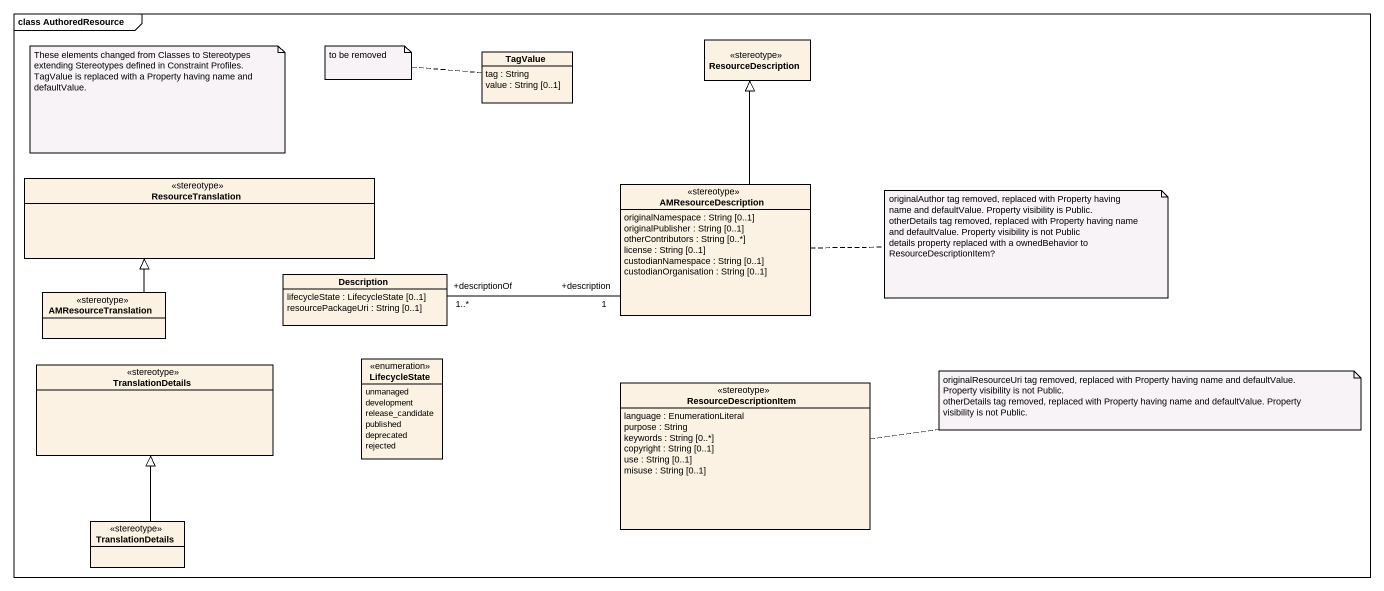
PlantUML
@startuml
mainframe class AuthoredResource
hide circle
hide empty members
class TagValue {
  tag : String
  value : String [0..1]
}
class ResourceDescription <<stereotype>>
class ResourceTranslation <<stereotype>>
class AMResourceDescription <<stereotype>> {
  originalNamespace : String [0..1]
  originalPublisher : String [0..1]
  otherContributors : String [0..*]
  license : String [0..1]
  custodianNamespace : String [0..1]
  custodianOrganisation : String [0..1]
}
class AMResourceTranslation <<stereotype>>
class Description {
  lifecycleState : LifecycleState [0..1]
  resourcePackageUri : String [0..1]
}
class TranslationDetails <<stereotype>>
enum LifecycleState {
  unmanaged
  development
  release_candidate
  published
  deprecated
  rejected
}
class ResourceDescriptionItem <<stereotype>> {
  language : EnumerationLiteral
  purpose : String
  keywords : String [0..*]
  copyright : String [0..1]
  use : String [0..1]
  misuse : String [0..1]
}
class "TranslationDetails" as TranslationDetails_2 <<stereotype>>
AMResourceDescription -up-|> ResourceDescription
AMResourceTranslation -up-|> ResourceTranslation
Description "+descriptionOf\n1..*" -right- "+description\n1" AMResourceDescription
TranslationDetails_2 -up-|> TranslationDetails
note as N1
  These elements changed from Classes to Stereotypes extending Stereotypes defined in Constraint Profiles.
  TagValue is replaced with a Property having name and defaultValue.
end note
note left of TagValue : to be removed
note right of AMResourceDescription
  originalAuthor tag removed, replaced with Property having name and defaultValue. Property visibility is Public.
  otherDetails tag removed, replaced with Property having name and defaultValue. Property visibility is not Public
  details property replaced with a ownedBehavior to ResourceDescriptionItem?
end note
note right of ResourceDescriptionItem
  originalResourceUri tag removed, replaced with Property having name and defaultValue. Property visibility is not Public.
  otherDetails tag removed, replaced with Property having name and defaultValue. Property visibility is not Public.
end note
@enduml
